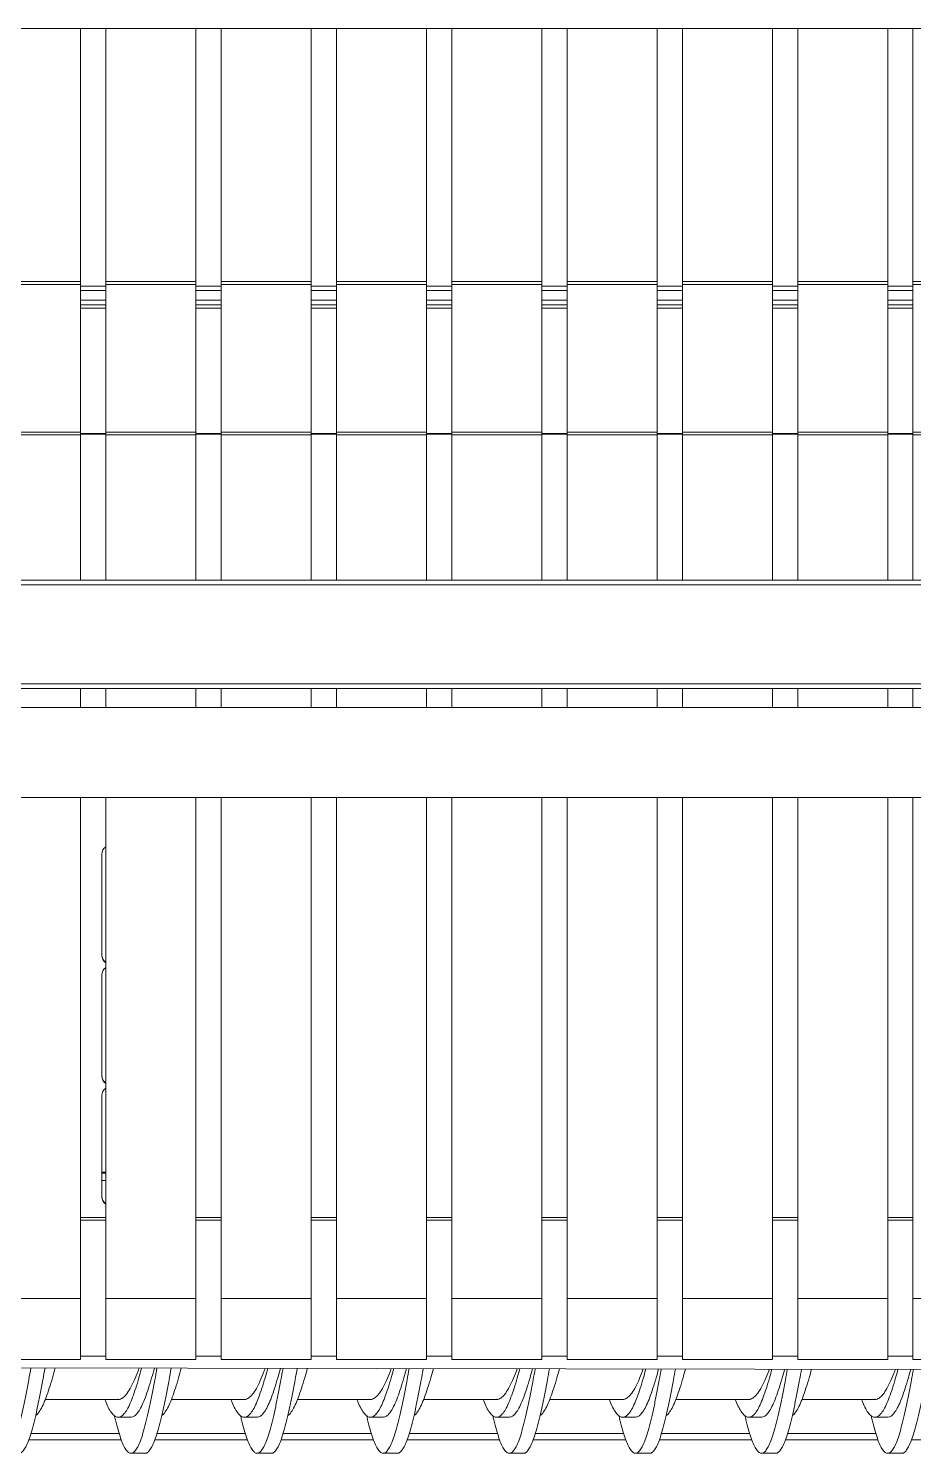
# Model space of a CAD drawing. Header units: millimetres. Extents: x 1761 to 11571, y -2876 to 3504.
# Drawn here: x 2476.8 to 2521, y -282.7 to -211.6 of the extents above; entities that cross this region are included whole.
import ezdxf

# ---------------------------------------------------------------- set-up
doc = ezdxf.new("R2010")
doc.units = ezdxf.units.MM
doc.layers.add('new', color=7, linetype='Continuous')

# ---------------------------------------------------------------- blocks, each defined once
blk = doc.blocks.new('SBJ')
at = {"color": 9, "linetype": 'Continuous', "lineweight": 15}
for p, q in [((172868.9, 76141.16), (176145.9, 76141.16)), ((173349.26, 76000.86), (173349.26, 76141.16)), ((173363.26, 76000.86), (173363.26, 76141.16)), ((173413.26, 76000.86), (173413.26, 76141.16)), ((173427.26, 76000.86), (173427.26, 76141.16)), ((173477.26, 76000.86), (173477.26, 76141.16)), ((173491.26, 76000.86), (173491.26, 76141.16)), ((173541.26, 76000.86), (173541.26, 76141.16)), ((173555.26, 76000.86), (173555.26, 76141.16)), ((173605.26, 76000.86), (173605.26, 76141.16)), ((173619.26, 76000.86), (173619.26, 76141.16)), ((173669.26, 76000.86), (173669.26, 76141.16)), ((173683.26, 76000.86), (173683.26, 76141.16)), ((173733.26, 76000.86), (173733.26, 76141.16)), ((173747.26, 76000.86), (173747.26, 76141.16)), ((173797.26, 76000.86), (173797.26, 76141.16)), ((173811.26, 76000.86), (173811.26, 76141.16)), ((173349.26, 76000.86), (173299.26, 76000.86)), ((173349.26, 75999.06), (173349.26, 76000.86)), ((173413.26, 76000.86), (173363.26, 76000.86)), ((173363.26, 75999.06), (173363.26, 76000.86)), ((173413.26, 75999.06), (173413.26, 76000.86)), ((173477.26, 76000.86), (173427.26, 76000.86)), ((173427.26, 75999.06), (173427.26, 76000.86)), ((173477.26, 75999.06), (173477.26, 76000.86)), ((173541.26, 76000.86), (173491.26, 76000.86)), ((173491.26, 75999.06), (173491.26, 76000.86)), ((173541.26, 75999.06), (173541.26, 76000.86)), ((173605.26, 76000.86), (173555.26, 76000.86)), ((173555.26, 75999.06), (173555.26, 76000.86)), ((173605.26, 75999.06), (173605.26, 76000.86)), ((173669.26, 76000.86), (173619.26, 76000.86)), ((173619.26, 75999.06), (173619.26, 76000.86)), ((173669.26, 75999.06), (173669.26, 76000.86)), ((173733.26, 76000.86), (173683.26, 76000.86)), ((173683.26, 75999.06), (173683.26, 76000.86)), ((173733.26, 75999.06), (173733.26, 76000.86)), ((173797.26, 76000.86), (173747.26, 76000.86)), ((173747.26, 75999.06), (173747.26, 76000.86)), ((173797.26, 75999.06), (173797.26, 76000.86)), ((173861.26, 76000.86), (173811.26, 76000.86)), ((173811.26, 75999.06), (173811.26, 76000.86)), ((173349.26, 75999.06), (173299.26, 75999.06)), ((173349.26, 75917.18), (173349.26, 75999.06)), ((173363.26, 75998.28), (173349.26, 75998.28)), ((173363.26, 75995.79), (173349.26, 75995.79)), ((173413.26, 75999.06), (173363.26, 75999.06)), ((173363.26, 75917.18), (173363.26, 75999.06)), ((173413.26, 75917.18), (173413.26, 75999.06)), ((173427.26, 75998.28), (173413.26, 75998.28)), ((173427.26, 75995.79), (173413.26, 75995.79)), ((173477.26, 75999.06), (173427.26, 75999.06)), ((173427.26, 75917.18), (173427.26, 75999.06)), ((173477.26, 75917.18), (173477.26, 75999.06)), ((173491.26, 75998.28), (173477.26, 75998.28)), ((173491.26, 75995.79), (173477.26, 75995.79)), ((173541.26, 75999.06), (173491.26, 75999.06)), ((173491.26, 75917.18), (173491.26, 75999.06)), ((173541.26, 75917.18), (173541.26, 75999.06)), ((173555.26, 75998.28), (173541.26, 75998.28)), ((173555.26, 75995.79), (173541.26, 75995.79)), ((173605.26, 75999.06), (173555.26, 75999.06)), ((173555.26, 75917.18), (173555.26, 75999.06)), ((173605.26, 75917.18), (173605.26, 75999.06)), ((173619.26, 75998.28), (173605.26, 75998.28)), ((173619.26, 75995.79), (173605.26, 75995.79)), ((173669.26, 75999.06), (173619.26, 75999.06)), ((173619.26, 75917.18), (173619.26, 75999.06)), ((173669.26, 75917.18), (173669.26, 75999.06)), ((173683.26, 75998.28), (173669.26, 75998.28)), ((173683.26, 75995.79), (173669.26, 75995.79)), ((173733.26, 75999.06), (173683.26, 75999.06)), ((173683.26, 75917.18), (173683.26, 75999.06)), ((173733.26, 75917.18), (173733.26, 75999.06)), ((173747.26, 75998.28), (173733.26, 75998.28)), ((173747.26, 75995.79), (173733.26, 75995.79)), ((173797.26, 75999.06), (173747.26, 75999.06)), ((173747.26, 75917.18), (173747.26, 75999.06)), ((173797.26, 75917.18), (173797.26, 75999.06)), ((173811.26, 75998.28), (173797.26, 75998.28)), ((173811.26, 75995.79), (173797.26, 75995.79)), ((173861.26, 75999.06), (173811.26, 75999.06)), ((173811.26, 75917.18), (173811.26, 75999.06)), ((173363.26, 75990.45), (173349.26, 75990.45)), ((173349.26, 75990.37), (173363.26, 75990.37)), ((173363.26, 75987.86), (173349.26, 75987.86)), ((173363.26, 75985.96), (173349.26, 75985.96)), ((173427.26, 75990.45), (173413.26, 75990.45)), ((173413.26, 75990.37), (173427.26, 75990.37)), ((173427.26, 75987.86), (173413.26, 75987.86)), ((173427.26, 75985.96), (173413.26, 75985.96)), ((173491.26, 75990.45), (173477.26, 75990.45)), ((173477.26, 75990.37), (173491.26, 75990.37)), ((173491.26, 75987.86), (173477.26, 75987.86)), ((173491.26, 75985.96), (173477.26, 75985.96)), ((173555.26, 75990.45), (173541.26, 75990.45)), ((173541.26, 75990.37), (173555.26, 75990.37)), ((173555.26, 75987.86), (173541.26, 75987.86)), ((173555.26, 75985.96), (173541.26, 75985.96)), ((173619.26, 75990.45), (173605.26, 75990.45)), ((173605.26, 75990.37), (173619.26, 75990.37)), ((173619.26, 75987.86), (173605.26, 75987.86)), ((173619.26, 75985.96), (173605.26, 75985.96)), ((173683.26, 75990.45), (173669.26, 75990.45)), ((173669.26, 75990.37), (173683.26, 75990.37)), ((173683.26, 75987.86), (173669.26, 75987.86)), ((173683.26, 75985.96), (173669.26, 75985.96)), ((173747.26, 75990.45), (173733.26, 75990.45)), ((173733.26, 75990.37), (173747.26, 75990.37)), ((173747.26, 75987.86), (173733.26, 75987.86)), ((173747.26, 75985.96), (173733.26, 75985.96)), ((173811.26, 75990.45), (173797.26, 75990.45)), ((173797.26, 75990.37), (173811.26, 75990.37)), ((173811.26, 75987.86), (173797.26, 75987.86)), ((173811.26, 75985.96), (173797.26, 75985.96)), ((173349.26, 75917.18), (173299.26, 75917.18)), ((173349.26, 75915.73), (173299.26, 75915.73)), ((173349.26, 75915.73), (173349.26, 75917.18)), ((173363.26, 75916.4), (173349.26, 75916.4)), ((173363.26, 75916.07), (173349.26, 75916.07)), ((173349.26, 75835.03), (173349.26, 75915.73)), ((173413.26, 75917.18), (173363.26, 75917.18)), ((173363.26, 75915.73), (173363.26, 75917.18)), ((173413.26, 75915.73), (173363.26, 75915.73)), ((173363.26, 75835.03), (173363.26, 75915.73)), ((173413.26, 75915.73), (173413.26, 75917.18)), ((173427.26, 75916.4), (173413.26, 75916.4)), ((173427.26, 75916.07), (173413.26, 75916.07)), ((173413.26, 75835.03), (173413.26, 75915.73)), ((173477.26, 75917.18), (173427.26, 75917.18)), ((173427.26, 75915.73), (173427.26, 75917.18)), ((173477.26, 75915.73), (173427.26, 75915.73)), ((173427.26, 75835.03), (173427.26, 75915.73)), ((173477.26, 75915.73), (173477.26, 75917.18)), ((173491.26, 75916.4), (173477.26, 75916.4)), ((173491.26, 75916.07), (173477.26, 75916.07)), ((173477.26, 75835.03), (173477.26, 75915.73)), ((173541.26, 75917.18), (173491.26, 75917.18)), ((173491.26, 75915.73), (173491.26, 75917.18)), ((173541.26, 75915.73), (173491.26, 75915.73)), ((173491.26, 75835.03), (173491.26, 75915.73)), ((173541.26, 75915.73), (173541.26, 75917.18)), ((173555.26, 75916.4), (173541.26, 75916.4)), ((173555.26, 75916.07), (173541.26, 75916.07)), ((173541.26, 75835.03), (173541.26, 75915.73)), ((173605.26, 75917.18), (173555.26, 75917.18)), ((173555.26, 75915.73), (173555.26, 75917.18)), ((173605.26, 75915.73), (173555.26, 75915.73)), ((173555.26, 75835.03), (173555.26, 75915.73)), ((173605.26, 75915.73), (173605.26, 75917.18)), ((173619.26, 75916.4), (173605.26, 75916.4)), ((173619.26, 75916.07), (173605.26, 75916.07)), ((173605.26, 75835.03), (173605.26, 75915.73)), ((173669.26, 75917.18), (173619.26, 75917.18)), ((173619.26, 75915.73), (173619.26, 75917.18)), ((173669.26, 75915.73), (173619.26, 75915.73)), ((173619.26, 75835.03), (173619.26, 75915.73)), ((173669.26, 75915.73), (173669.26, 75917.18)), ((173683.26, 75916.4), (173669.26, 75916.4)), ((173683.26, 75916.07), (173669.26, 75916.07)), ((173669.26, 75835.03), (173669.26, 75915.73)), ((173733.26, 75917.18), (173683.26, 75917.18)), ((173683.26, 75915.73), (173683.26, 75917.18)), ((173733.26, 75915.73), (173683.26, 75915.73)), ((173683.26, 75835.03), (173683.26, 75915.73)), ((173733.26, 75915.73), (173733.26, 75917.18)), ((173747.26, 75916.4), (173733.26, 75916.4)), ((173747.26, 75916.07), (173733.26, 75916.07)), ((173733.26, 75835.03), (173733.26, 75915.73)), ((173797.26, 75917.18), (173747.26, 75917.18)), ((173747.26, 75915.73), (173747.26, 75917.18)), ((173797.26, 75915.73), (173747.26, 75915.73)), ((173747.26, 75835.03), (173747.26, 75915.73)), ((173797.26, 75915.73), (173797.26, 75917.18)), ((173811.26, 75916.4), (173797.26, 75916.4)), ((173811.26, 75916.07), (173797.26, 75916.07)), ((173797.26, 75835.03), (173797.26, 75915.73)), ((173861.26, 75917.18), (173811.26, 75917.18)), ((173811.26, 75915.73), (173811.26, 75917.18)), ((173861.26, 75915.73), (173811.26, 75915.73)), ((173811.26, 75835.03), (173811.26, 75915.73)), ((172780.82, 75835.03), (176221.12, 75835.03)), ((176221.62, 75832.53), (172780.32, 75832.53)), ((172780.32, 75777.53), (176221.62, 75777.53)), ((176221.47, 75775.03), (172780.47, 75775.03)), ((173349.26, 75764.48), (173349.26, 75775.03)), ((173363.26, 75764.48), (173363.26, 75775.03)), ((173413.26, 75764.48), (173413.26, 75775.03)), ((173427.26, 75764.48), (173427.26, 75775.03)), ((173477.26, 75764.48), (173477.26, 75775.03)), ((173491.26, 75764.48), (173491.26, 75775.03)), ((173541.26, 75764.48), (173541.26, 75775.03)), ((173555.26, 75764.48), (173555.26, 75775.03)), ((173605.26, 75764.48), (173605.26, 75775.03)), ((173619.26, 75764.48), (173619.26, 75775.03)), ((173669.26, 75764.48), (173669.26, 75775.03)), ((173683.26, 75764.48), (173683.26, 75775.03)), ((173733.26, 75764.48), (173733.26, 75775.03)), ((173747.26, 75764.48), (173747.26, 75775.03)), ((173797.26, 75764.48), (173797.26, 75775.03)), ((173811.26, 75764.48), (173811.26, 75775.03)), ((175944.97, 75764.48), (173056.97, 75764.48)), ((172860.57, 75714.48), (176147.57, 75714.48)), ((173349.26, 75436.55), (173349.26, 75714.48)), ((173363.26, 75436.55), (173363.26, 75714.48)), ((173413.26, 75436.55), (173413.26, 75714.48)), ((173427.26, 75436.55), (173427.26, 75714.48)), ((173477.26, 75436.55), (173477.26, 75714.48)), ((173491.26, 75436.55), (173491.26, 75714.48)), ((173541.26, 75436.55), (173541.26, 75714.48)), ((173555.26, 75436.55), (173555.26, 75714.48)), ((173605.26, 75436.55), (173605.26, 75714.48)), ((173619.26, 75436.55), (173619.26, 75714.48)), ((173669.26, 75436.55), (173669.26, 75714.48)), ((173683.26, 75436.55), (173683.26, 75714.48)), ((173733.26, 75436.55), (173733.26, 75714.48)), ((173747.26, 75436.55), (173747.26, 75714.48)), ((173797.26, 75436.55), (173797.26, 75714.48)), ((173811.26, 75436.55), (173811.26, 75714.48)), ((173361.01, 75682.99), (173361.01, 75626.86)), ((173361.01, 75616.02), (173361.01, 75559.89)), ((173361.01, 75549.06), (173361.01, 75492.92)), ((173363.26, 75506.53), (173361.01, 75506.53)), ((173363.26, 75506.03), (173361.01, 75506.03)), ((173363.26, 75501.92), (173361.01, 75501.92)), ((173363.26, 75481.5), (173349.26, 75481.5)), ((173349.26, 75479.93), (173363.26, 75479.93)), ((173427.26, 75481.5), (173413.26, 75481.5)), ((173413.26, 75479.93), (173427.26, 75479.93)), ((173491.26, 75481.5), (173477.26, 75481.5)), ((173477.26, 75479.93), (173491.26, 75479.93)), ((173555.26, 75481.5), (173541.26, 75481.5)), ((173541.26, 75479.93), (173555.26, 75479.93)), ((173619.26, 75481.5), (173605.26, 75481.5)), ((173605.26, 75479.93), (173619.26, 75479.93)), ((173683.26, 75481.5), (173669.26, 75481.5)), ((173669.26, 75479.93), (173683.26, 75479.93)), ((173747.26, 75481.5), (173733.26, 75481.5)), ((173733.26, 75479.93), (173747.26, 75479.93)), ((173811.26, 75481.5), (173797.26, 75481.5)), ((173797.26, 75479.93), (173811.26, 75479.93)), ((173349.26, 75436.55), (173299.26, 75436.55)), ((173349.26, 75402.66), (173349.26, 75436.55)), ((173413.26, 75436.55), (173363.26, 75436.55)), ((173363.26, 75402.66), (173363.26, 75436.55)), ((173413.26, 75402.66), (173413.26, 75436.55)), ((173477.26, 75436.55), (173427.26, 75436.55)), ((173427.26, 75402.66), (173427.26, 75436.55)), ((173477.26, 75402.66), (173477.26, 75436.55)), ((173541.26, 75436.55), (173491.26, 75436.55)), ((173491.26, 75402.66), (173491.26, 75436.55)), ((173541.26, 75402.66), (173541.26, 75436.55)), ((173605.26, 75436.55), (173555.26, 75436.55)), ((173555.26, 75402.66), (173555.26, 75436.55)), ((173605.26, 75402.66), (173605.26, 75436.55)), ((173669.26, 75436.55), (173619.26, 75436.55)), ((173619.26, 75402.66), (173619.26, 75436.55)), ((173669.26, 75402.66), (173669.26, 75436.55)), ((173733.26, 75436.55), (173683.26, 75436.55)), ((173683.26, 75402.66), (173683.26, 75436.55)), ((173733.26, 75402.66), (173733.26, 75436.55)), ((173797.26, 75436.55), (173747.26, 75436.55)), ((173747.26, 75402.66), (173747.26, 75436.55)), ((173797.26, 75402.66), (173797.26, 75436.55)), ((173861.26, 75436.55), (173811.26, 75436.55)), ((173811.26, 75402.66), (173811.26, 75436.55)), ((173299.26, 75402.66), (173349.26, 75402.66)), ((173349.26, 75404.53), (173363.26, 75404.53)), ((173363.26, 75402.66), (173413.26, 75402.66)), ((173413.26, 75404.53), (173427.26, 75404.53)), ((173427.26, 75402.66), (173477.26, 75402.66)), ((173477.26, 75404.53), (173491.26, 75404.53)), ((173491.26, 75402.66), (173541.26, 75402.66)), ((173541.26, 75404.53), (173555.26, 75404.53)), ((173555.26, 75402.66), (173605.26, 75402.66)), ((173605.26, 75404.53), (173619.26, 75404.53)), ((173619.26, 75402.66), (173669.26, 75402.66)), ((173669.26, 75404.53), (173683.26, 75404.53)), ((173683.26, 75402.66), (173733.26, 75402.66)), ((173733.26, 75404.53), (173747.26, 75404.53)), ((173747.26, 75402.66), (173797.26, 75402.66)), ((173797.26, 75404.53), (173811.26, 75404.53)), ((173811.26, 75402.66), (173861.26, 75402.66)), ((174426.41, 75396.09), (172854.28, 75398.77)), ((173329.65, 75380.53), (173370.14, 75380.53)), ((173399.65, 75380.53), (173440.14, 75380.53)), ((173469.65, 75380.53), (173510.14, 75380.53)), ((173539.65, 75380.53), (173580.14, 75380.53)), ((173609.65, 75380.53), (173650.14, 75380.53)), ((173679.65, 75380.53), (173720.14, 75380.53)), ((173749.65, 75380.53), (173790.14, 75380.53)), ((173370.14, 75370.6), (173377.19, 75370.6)), ((173440.14, 75370.6), (173447.19, 75370.6)), ((173510.14, 75370.6), (173517.19, 75370.6)), ((173580.14, 75370.6), (173587.19, 75370.6)), ((173650.14, 75370.6), (173657.19, 75370.6)), ((173720.14, 75370.6), (173727.19, 75370.6)), ((173790.14, 75370.6), (173797.19, 75370.6)), ((173370.67, 75361.53), (173321.6, 75361.53)), ((173440.67, 75361.53), (173391.6, 75361.53)), ((173510.67, 75361.53), (173461.6, 75361.53)), ((173580.67, 75361.53), (173531.6, 75361.53)), ((173650.67, 75361.53), (173601.6, 75361.53)), ((173720.67, 75361.53), (173671.6, 75361.53)), ((173790.67, 75361.53), (173741.6, 75361.53)), ((173371.85, 75358.03), (173320.42, 75358.03)), ((173441.85, 75358.03), (173390.42, 75358.03)), ((173511.85, 75358.03), (173460.42, 75358.03)), ((173581.85, 75358.03), (173530.42, 75358.03)), ((173651.85, 75358.03), (173600.42, 75358.03)), ((173721.85, 75358.03), (173670.42, 75358.03)), ((173791.85, 75358.03), (173740.42, 75358.03)), ((173861.85, 75358.03), (173810.42, 75358.03)), ((173377.19, 75350.6), (173385.08, 75350.6)), ((173447.19, 75350.6), (173455.08, 75350.6)), ((173517.19, 75350.6), (173525.08, 75350.6)), ((173587.19, 75350.6), (173595.08, 75350.6)), ((173657.19, 75350.6), (173665.08, 75350.6)), ((173727.19, 75350.6), (173735.08, 75350.6)), ((173797.19, 75350.6), (173805.08, 75350.6))]:
    blk.add_line(p, q, dxfattribs=at)
for centre, start, end in [((173365.92, 75682.98), 122.73989, 179.82633), ((173365.92, 75627.13), 180.17367, 237.26011), ((173365.92, 75626.87), 180.17367, 237.26011), ((173365.92, 75616.01), 122.73989, 179.82633), ((173365.92, 75560.16), 180.17367, 237.26011), ((173365.92, 75559.9), 180.17367, 237.26011), ((173365.92, 75549.04), 122.73989, 179.82633), ((173365.92, 75493.2), 180.17367, 237.26011), ((173365.92, 75492.94), 180.17367, 237.26011)]:
    blk.add_arc(centre, 4.91, start, end, dxfattribs=at)
for points, knots in [([(173321.64, 75397.97), (173321.24, 75395.72), (173320.35, 75390.76), (173318.97, 75383.55), (173317.51, 75376.41), (173316.06, 75369.95), (173314.6, 75364.27), (173313.14, 75359.47), (173311.68, 75355.63), (173310.22, 75352.81), (173308.76, 75351.06), (173307.31, 75350.42), (173305.85, 75350.89), (173304.39, 75352.47), (173302.93, 75355.13), (173301.47, 75358.81), (173300.02, 75363.51), (173298.86, 75367.78), (173298.19, 75370.72), (173298.01, 75371.51)], [0, 0, 0, 0, 0.051139, 0.112852, 0.174614, 0.236313, 0.298053, 0.359792, 0.421492, 0.483254, 0.544966, 0.606679, 0.668441, 0.73014, 0.79188, 0.853619, 0.915319, 0.977081, 1, 1, 1, 1]), ([(173329.52, 75397.96), (173329.12, 75395.71), (173328.23, 75390.75), (173326.86, 75383.55), (173325.4, 75376.41), (173323.94, 75369.95), (173322.48, 75364.27), (173321.02, 75359.47), (173319.57, 75355.63), (173318.11, 75352.79), (173316.65, 75351.14), (173315.64, 75350.45), (173315.12, 75350.63), (173315.08, 75350.64)], [0, 0, 0, 0, 0.083484, 0.184432, 0.28546, 0.386385, 0.487376, 0.588368, 0.689293, 0.790321, 0.891268, 0.992216, 1, 1, 1, 1]), ([(173335.15, 75397.95), (173334.64, 75396.08), (173333.55, 75392.07), (173331.87, 75386.58), (173330.12, 75381.52), (173328.37, 75377.29), (173326.63, 75374.07), (173325.26, 75372.14), (173324.47, 75371.67), (173324.27, 75371.55)], [0, 0, 0, 0, 0.140324, 0.301271, 0.462217, 0.623082, 0.783946, 0.944893, 1, 1, 1, 1]), ([(173383.13, 75397.87), (173382.63, 75396.03), (173381.54, 75392.05), (173379.87, 75386.58), (173378.12, 75381.52), (173376.37, 75377.3), (173374.63, 75374.03), (173372.87, 75371.77), (173371.12, 75370.59), (173369.37, 75370.52), (173367.63, 75371.56), (173365.87, 75373.69), (173364.2, 75376.64), (173363.11, 75379.3), (173362.61, 75380.53)], [0, 0, 0, 0, 0.073274, 0.158581, 0.243889, 0.329152, 0.414416, 0.499723, 0.58503, 0.670294, 0.755557, 0.840864, 0.926172, 1, 1, 1, 1]), ([(173391.62, 75397.85), (173391.22, 75395.64), (173390.34, 75390.72), (173388.97, 75383.55), (173387.51, 75376.41), (173386.06, 75369.95), (173384.6, 75364.27), (173383.14, 75359.47), (173381.68, 75355.63), (173380.22, 75352.81), (173378.76, 75351.06), (173377.31, 75350.42), (173375.85, 75350.89), (173374.39, 75352.47), (173372.93, 75355.13), (173371.47, 75358.81), (173370.02, 75363.51), (173368.86, 75367.78), (173368.19, 75370.72), (173368.01, 75371.51)], [0, 0, 0, 0, 0.050275, 0.112044, 0.173862, 0.235617, 0.297413, 0.359209, 0.420965, 0.482783, 0.544552, 0.606321, 0.668139, 0.729894, 0.79169, 0.853486, 0.915241, 0.97706, 1, 1, 1, 1]), ([(173370.14, 75380.56), (173370.18, 75380.55), (173370.94, 75380.33), (173372.44, 75381.14), (173374.63, 75383.1), (173376.81, 75386.43), (173379, 75390.9), (173380.64, 75394.82), (173381.54, 75397.37), (173381.72, 75397.87)], [0, 0, 0, 0, 0.009663, 0.198478, 0.387287, 0.57609, 0.76489, 0.953687, 1, 1, 1, 1]), ([(173390.18, 75397.85), (173389.68, 75396.02), (173388.6, 75392.05), (173386.93, 75386.58), (173385.18, 75381.52), (173383.43, 75377.31), (173381.68, 75374.02), (173379.93, 75371.8), (173378.43, 75370.67), (173377.52, 75370.72), (173377.19, 75370.74)], [0, 0, 0, 0, 0.115508, 0.250282, 0.385056, 0.519762, 0.654467, 0.789241, 0.924016, 1, 1, 1, 1]), ([(173399.5, 75397.84), (173399.11, 75395.63), (173398.23, 75390.72), (173396.86, 75383.55), (173395.4, 75376.41), (173393.94, 75369.95), (173392.48, 75364.27), (173391.02, 75359.47), (173389.57, 75355.63), (173388.11, 75352.79), (173386.65, 75351.14), (173385.64, 75350.45), (173385.12, 75350.63), (173385.08, 75350.64)], [0, 0, 0, 0, 0.082117, 0.183215, 0.284394, 0.38547, 0.486612, 0.587754, 0.68883, 0.790008, 0.891106, 0.992204, 1, 1, 1, 1]), ([(173405.12, 75397.83), (173404.62, 75396), (173403.54, 75392.04), (173401.87, 75386.58), (173400.12, 75381.52), (173398.37, 75377.29), (173396.63, 75374.07), (173395.26, 75372.14), (173394.47, 75371.67), (173394.27, 75371.55)], [0, 0, 0, 0, 0.137709, 0.299145, 0.460581, 0.621935, 0.783289, 0.944725, 1, 1, 1, 1]), ([(173453.1, 75397.75), (173452.61, 75395.95), (173451.53, 75392.01), (173449.87, 75386.58), (173448.12, 75381.52), (173446.37, 75377.3), (173444.63, 75374.03), (173442.87, 75371.77), (173441.12, 75370.59), (173439.37, 75370.52), (173437.63, 75371.56), (173435.87, 75373.69), (173434.2, 75376.64), (173433.11, 75379.3), (173432.61, 75380.53)], [0, 0, 0, 0, 0.071782, 0.157227, 0.242671, 0.328072, 0.413473, 0.498917, 0.584362, 0.669763, 0.755164, 0.840608, 0.926053, 1, 1, 1, 1]), ([(173461.6, 75397.73), (173461.21, 75395.56), (173460.33, 75390.68), (173458.97, 75383.55), (173457.51, 75376.41), (173456.06, 75369.95), (173454.6, 75364.27), (173453.14, 75359.47), (173451.68, 75355.63), (173450.22, 75352.81), (173448.76, 75351.06), (173447.31, 75350.42), (173445.85, 75350.89), (173444.39, 75352.47), (173442.93, 75355.13), (173441.47, 75358.81), (173440.02, 75363.51), (173438.86, 75367.78), (173438.19, 75370.72), (173438.01, 75371.51)], [0, 0, 0, 0, 0.049408, 0.111234, 0.173108, 0.23492, 0.296772, 0.358625, 0.420436, 0.482311, 0.544136, 0.605962, 0.667836, 0.729648, 0.7915, 0.853352, 0.915164, 0.977039, 1, 1, 1, 1]), ([(173440.14, 75380.56), (173440.18, 75380.55), (173440.94, 75380.33), (173442.44, 75381.14), (173444.63, 75383.1), (173446.81, 75386.43), (173449, 75390.9), (173450.62, 75394.78), (173451.52, 75397.29), (173451.68, 75397.75)], [0, 0, 0, 0, 0.009699, 0.199214, 0.388722, 0.578225, 0.767725, 0.957222, 1, 1, 1, 1]), ([(173460.15, 75397.73), (173459.66, 75395.94), (173458.59, 75392.01), (173456.93, 75386.58), (173455.18, 75381.52), (173453.43, 75377.31), (173451.68, 75374.02), (173449.93, 75371.8), (173448.43, 75370.67), (173447.52, 75370.72), (173447.19, 75370.74)], [0, 0, 0, 0, 0.113256, 0.248373, 0.383491, 0.518539, 0.653588, 0.788705, 0.923822, 1, 1, 1, 1]), ([(173469.48, 75397.72), (173469.09, 75395.55), (173468.22, 75390.68), (173466.86, 75383.55), (173465.4, 75376.41), (173463.94, 75369.95), (173462.48, 75364.27), (173461.02, 75359.47), (173459.57, 75355.63), (173458.11, 75352.79), (173456.65, 75351.14), (173455.64, 75350.45), (173455.12, 75350.63), (173455.08, 75350.64)], [0, 0, 0, 0, 0.080746, 0.181995, 0.283325, 0.384552, 0.485845, 0.587138, 0.688365, 0.789695, 0.890944, 0.992193, 1, 1, 1, 1]), ([(173475.08, 75397.71), (173474.6, 75395.92), (173473.53, 75392), (173471.87, 75386.58), (173470.12, 75381.52), (173468.37, 75377.29), (173466.63, 75374.07), (173465.26, 75372.14), (173464.47, 75371.67), (173464.27, 75371.55)], [0, 0, 0, 0, 0.135078, 0.297007, 0.458935, 0.620782, 0.782628, 0.944557, 1, 1, 1, 1]), ([(173523.06, 75397.63), (173522.58, 75395.87), (173521.52, 75391.97), (173519.87, 75386.59), (173518.12, 75381.52), (173516.37, 75377.3), (173514.63, 75374.03), (173512.87, 75371.77), (173511.12, 75370.59), (173509.37, 75370.52), (173507.63, 75371.56), (173505.87, 75373.69), (173504.2, 75376.64), (173503.11, 75379.3), (173502.61, 75380.53)], [0, 0, 0, 0, 0.070285, 0.155868, 0.24145, 0.326988, 0.412527, 0.498109, 0.583692, 0.66923, 0.754769, 0.840351, 0.925933, 1, 1, 1, 1]), ([(173531.57, 75397.61), (173531.19, 75395.49), (173530.33, 75390.64), (173528.97, 75383.55), (173527.51, 75376.41), (173526.06, 75369.95), (173524.6, 75364.27), (173523.14, 75359.47), (173521.68, 75355.63), (173520.22, 75352.81), (173518.76, 75351.06), (173517.31, 75350.42), (173515.85, 75350.89), (173514.39, 75352.47), (173512.93, 75355.13), (173511.47, 75358.81), (173510.02, 75363.51), (173508.86, 75367.78), (173508.19, 75370.72), (173508.01, 75371.51)], [0, 0, 0, 0, 0.048541, 0.110422, 0.172353, 0.234222, 0.29613, 0.358039, 0.419907, 0.481838, 0.54372, 0.605602, 0.667533, 0.729401, 0.79131, 0.853218, 0.915087, 0.977018, 1, 1, 1, 1]), ([(173510.14, 75380.56), (173510.18, 75380.55), (173510.94, 75380.33), (173512.44, 75381.14), (173514.63, 75383.1), (173516.81, 75386.43), (173519, 75390.9), (173520.61, 75394.74), (173521.49, 75397.21), (173521.64, 75397.63)], [0, 0, 0, 0, 0.009735, 0.199955, 0.390168, 0.580377, 0.770581, 0.960783, 1, 1, 1, 1]), ([(173530.12, 75397.62), (173529.64, 75395.86), (173528.58, 75391.97), (173526.93, 75386.59), (173525.18, 75381.52), (173523.43, 75377.31), (173521.68, 75374.02), (173519.93, 75371.8), (173518.43, 75370.67), (173517.52, 75370.72), (173517.19, 75370.74)], [0, 0, 0, 0, 0.110992, 0.246455, 0.381917, 0.51731, 0.652703, 0.788165, 0.923628, 1, 1, 1, 1]), ([(173539.46, 75397.6), (173539.08, 75395.48), (173538.21, 75390.64), (173536.86, 75383.55), (173535.4, 75376.41), (173533.94, 75369.95), (173532.48, 75364.27), (173531.02, 75359.47), (173529.57, 75355.63), (173528.11, 75352.79), (173526.65, 75351.14), (173525.64, 75350.45), (173525.12, 75350.63), (173525.08, 75350.64)], [0, 0, 0, 0, 0.079371, 0.180771, 0.282253, 0.383631, 0.485076, 0.58652, 0.687899, 0.78938, 0.89078, 0.992181, 1, 1, 1, 1]), ([(173545.05, 75397.59), (173544.58, 75395.85), (173543.52, 75391.96), (173541.87, 75386.58), (173540.12, 75381.52), (173538.37, 75377.29), (173536.63, 75374.07), (173535.26, 75372.14), (173534.47, 75371.67), (173534.27, 75371.55)], [0, 0, 0, 0, 0.132431, 0.294855, 0.457279, 0.619621, 0.781963, 0.944387, 1, 1, 1, 1]), ([(173593.03, 75397.51), (173592.56, 75395.79), (173591.51, 75391.94), (173589.87, 75386.59), (173588.12, 75381.52), (173586.37, 75377.3), (173584.63, 75374.03), (173582.87, 75371.77), (173581.12, 75370.59), (173579.37, 75370.52), (173577.63, 75371.56), (173575.87, 75373.69), (173574.2, 75376.64), (173573.11, 75379.3), (173572.61, 75380.53)], [0, 0, 0, 0, 0.068784, 0.154504, 0.240225, 0.325901, 0.411578, 0.497299, 0.583019, 0.668696, 0.754373, 0.840093, 0.925814, 1, 1, 1, 1]), ([(173601.55, 75397.49), (173601.18, 75395.41), (173600.32, 75390.61), (173598.97, 75383.55), (173597.51, 75376.41), (173596.06, 75369.95), (173594.6, 75364.27), (173593.14, 75359.47), (173591.68, 75355.63), (173590.22, 75352.81), (173588.76, 75351.06), (173587.31, 75350.42), (173585.85, 75350.89), (173584.39, 75352.47), (173582.93, 75355.13), (173581.47, 75358.81), (173580.02, 75363.51), (173578.86, 75367.78), (173578.19, 75370.72), (173578.01, 75371.51)], [0, 0, 0, 0, 0.047671, 0.109609, 0.171597, 0.233522, 0.295487, 0.357452, 0.419377, 0.481365, 0.543303, 0.605241, 0.667229, 0.729154, 0.791119, 0.853084, 0.915009, 0.976997, 1, 1, 1, 1]), ([(173580.14, 75380.56), (173580.18, 75380.55), (173580.94, 75380.33), (173582.44, 75381.14), (173584.63, 75383.1), (173586.81, 75386.43), (173589, 75390.91), (173590.59, 75394.7), (173591.46, 75397.13), (173591.6, 75397.51)], [0, 0, 0, 0, 0.009771, 0.200702, 0.391625, 0.582544, 0.773458, 0.96437, 1, 1, 1, 1]), ([(173600.08, 75397.5), (173599.62, 75395.78), (173598.57, 75391.93), (173596.93, 75386.59), (173595.18, 75381.52), (173593.43, 75377.31), (173591.68, 75374.02), (173589.93, 75371.8), (173588.43, 75370.67), (173587.52, 75370.72), (173587.19, 75370.74)], [0, 0, 0, 0, 0.108717, 0.244526, 0.380335, 0.516075, 0.651814, 0.787623, 0.923432, 1, 1, 1, 1]), ([(173609.44, 75397.48), (173609.06, 75395.4), (173608.2, 75390.6), (173606.86, 75383.55), (173605.4, 75376.41), (173603.94, 75369.95), (173602.48, 75364.27), (173601.02, 75359.47), (173599.57, 75355.63), (173598.11, 75352.79), (173596.65, 75351.14), (173595.64, 75350.45), (173595.12, 75350.63), (173595.08, 75350.64)], [0, 0, 0, 0, 0.077992, 0.179544, 0.281177, 0.382708, 0.484304, 0.585901, 0.687431, 0.789064, 0.890617, 0.992169, 1, 1, 1, 1]), ([(173615.02, 75397.47), (173614.55, 75395.77), (173613.51, 75391.93), (173611.87, 75386.58), (173610.12, 75381.52), (173608.37, 75377.29), (173606.63, 75374.07), (173605.26, 75372.14), (173604.47, 75371.67), (173604.27, 75371.55)], [0, 0, 0, 0, 0.129767, 0.29269, 0.455613, 0.618453, 0.781293, 0.944216, 1, 1, 1, 1]), ([(173663, 75397.39), (173662.54, 75395.71), (173661.5, 75391.9), (173659.87, 75386.59), (173658.12, 75381.52), (173656.37, 75377.3), (173654.63, 75374.03), (173652.87, 75371.77), (173651.12, 75370.59), (173649.37, 75370.52), (173647.63, 75371.56), (173645.87, 75373.69), (173644.2, 75376.64), (173643.11, 75379.3), (173642.61, 75380.53)], [0, 0, 0, 0, 0.067277, 0.1531362, 0.2389953, 0.3248108, 0.4106262, 0.4964854, 0.5823445, 0.66816, 0.7539754, 0.8398346, 0.9256938, 1, 1, 1, 1]), ([(173671.53, 75397.38), (173671.16, 75395.33), (173670.31, 75390.57), (173668.97, 75383.55), (173667.51, 75376.41), (173666.06, 75369.95), (173664.6, 75364.27), (173663.14, 75359.47), (173661.68, 75355.63), (173660.22, 75352.81), (173658.76, 75351.06), (173657.31, 75350.42), (173655.85, 75350.89), (173654.39, 75352.47), (173652.93, 75355.13), (173651.47, 75358.81), (173650.02, 75363.51), (173648.86, 75367.78), (173648.19, 75370.72), (173648.01, 75371.51)], [0, 0, 0, 0, 0.0468, 0.108795, 0.170839, 0.232821, 0.294843, 0.356865, 0.418846, 0.48089, 0.542885, 0.60488, 0.666925, 0.728906, 0.790928, 0.85295, 0.914931, 0.976976, 1, 1, 1, 1]), ([(173650.14, 75380.56), (173650.18, 75380.55), (173650.94, 75380.33), (173652.44, 75381.14), (173654.63, 75383.1), (173656.81, 75386.43), (173659, 75390.91), (173660.58, 75394.67), (173661.43, 75397.05), (173661.55, 75397.39)], [0, 0, 0, 0, 0.0098081, 0.2014538, 0.3930931, 0.5847271, 0.7763573, 0.9679849, 1, 1, 1, 1]), ([(173670.05, 75397.38), (173669.59, 75395.71), (173668.56, 75391.9), (173666.93, 75386.59), (173665.18, 75381.52), (173663.43, 75377.31), (173661.68, 75374.02), (173659.93, 75371.8), (173658.43, 75370.67), (173657.52, 75370.72), (173657.19, 75370.74)], [0, 0, 0, 0, 0.106431, 0.242588, 0.378745, 0.514833, 0.650921, 0.787078, 0.923236, 1, 1, 1, 1]), ([(173679.41, 75397.36), (173679.05, 75395.32), (173678.2, 75390.56), (173676.86, 75383.55), (173675.4, 75376.41), (173673.94, 75369.95), (173672.48, 75364.27), (173671.02, 75359.47), (173669.57, 75355.63), (173668.11, 75352.79), (173666.65, 75351.14), (173665.64, 75350.45), (173665.12, 75350.63), (173665.08, 75350.64)], [0, 0, 0, 0, 0.076608, 0.178313, 0.280099, 0.381781, 0.48353, 0.585279, 0.686962, 0.788748, 0.890453, 0.992157, 1, 1, 1, 1]), ([(173684.99, 75397.35), (173684.53, 75395.69), (173683.5, 75391.89), (173681.87, 75386.59), (173680.12, 75381.52), (173678.37, 75377.29), (173676.63, 75374.07), (173675.26, 75372.14), (173674.47, 75371.67), (173674.27, 75371.55)], [0, 0, 0, 0, 0.1270874, 0.2905121, 0.4539368, 0.6172782, 0.7806197, 0.9440444, 1, 1, 1, 1]), ([(173732.96, 75397.27), (173732.52, 75395.64), (173731.49, 75391.86), (173729.87, 75386.59), (173728.12, 75381.52), (173726.37, 75377.3), (173724.63, 75374.03), (173722.87, 75371.77), (173721.12, 75370.59), (173719.37, 75370.52), (173717.63, 75371.56), (173715.87, 75373.69), (173714.2, 75376.64), (173713.11, 75379.3), (173712.61, 75380.53)], [0, 0, 0, 0, 0.065765, 0.151764, 0.237762, 0.323717, 0.409671, 0.495669, 0.581668, 0.667622, 0.753577, 0.839575, 0.925573, 1, 1, 1, 1]), ([(173741.51, 75397.26), (173741.15, 75395.25), (173740.3, 75390.53), (173738.97, 75383.55), (173737.51, 75376.41), (173736.06, 75369.95), (173734.6, 75364.27), (173733.14, 75359.47), (173731.68, 75355.63), (173730.22, 75352.81), (173728.76, 75351.06), (173727.31, 75350.42), (173725.85, 75350.89), (173724.39, 75352.47), (173722.93, 75355.13), (173721.47, 75358.81), (173720.02, 75363.51), (173718.86, 75367.78), (173718.19, 75370.72), (173718.01, 75371.51)], [0, 0, 0, 0, 0.045928, 0.107979, 0.17008, 0.232119, 0.294197, 0.356276, 0.418314, 0.480415, 0.542467, 0.604519, 0.66662, 0.728658, 0.790737, 0.852815, 0.914853, 0.976955, 1, 1, 1, 1]), ([(173720.14, 75380.56), (173720.18, 75380.55), (173720.94, 75380.33), (173722.44, 75381.14), (173724.63, 75383.1), (173726.81, 75386.43), (173729, 75390.91), (173730.57, 75394.63), (173731.4, 75396.97), (173731.51, 75397.27)], [0, 0, 0, 0, 0.009845, 0.202212, 0.394572, 0.586927, 0.779278, 0.971627, 1, 1, 1, 1]), ([(173740.02, 75397.26), (173739.57, 75395.63), (173738.54, 75391.86), (173736.93, 75386.59), (173735.18, 75381.52), (173733.43, 75377.31), (173731.68, 75374.02), (173729.93, 75371.8), (173728.43, 75370.67), (173727.52, 75370.72), (173727.19, 75370.74)], [0, 0, 0, 0, 0.104132, 0.24064, 0.377147, 0.513585, 0.650023, 0.786531, 0.923038, 1, 1, 1, 1]), ([(173749.39, 75397.24), (173749.03, 75395.24), (173748.19, 75390.52), (173746.86, 75383.55), (173745.4, 75376.41), (173743.94, 75369.95), (173742.48, 75364.27), (173741.02, 75359.47), (173739.57, 75355.63), (173738.11, 75352.79), (173736.65, 75351.14), (173735.64, 75350.45), (173735.12, 75350.63), (173735.08, 75350.64)], [0, 0, 0, 0, 0.075221, 0.177078, 0.279017, 0.380852, 0.482754, 0.584656, 0.686492, 0.78843, 0.890288, 0.992146, 1, 1, 1, 1]), ([(173754.95, 75397.23), (173754.51, 75395.61), (173753.48, 75391.85), (173751.87, 75386.59), (173750.12, 75381.52), (173748.37, 75377.29), (173746.63, 75374.07), (173745.26, 75372.14), (173744.47, 75371.67), (173744.27, 75371.55)], [0, 0, 0, 0, 0.124391, 0.28832, 0.45225, 0.616096, 0.779942, 0.943872, 1, 1, 1, 1]), ([(173802.93, 75397.15), (173802.5, 75395.56), (173801.48, 75391.83), (173799.87, 75386.59), (173798.12, 75381.52), (173796.37, 75377.3), (173794.63, 75374.03), (173792.87, 75371.77), (173791.12, 75370.59), (173789.37, 75370.52), (173787.63, 75371.56), (173785.87, 75373.69), (173784.2, 75376.64), (173783.11, 75379.3), (173782.61, 75380.53)], [0, 0, 0, 0, 0.064249, 0.150387, 0.236525, 0.322619, 0.408713, 0.494851, 0.580989, 0.667083, 0.753177, 0.839315, 0.925453, 1, 1, 1, 1]), ([(173811.49, 75397.14), (173811.14, 75395.17), (173810.3, 75390.49), (173808.97, 75383.55), (173807.51, 75376.41), (173806.06, 75369.95), (173804.6, 75364.27), (173803.14, 75359.47), (173801.68, 75355.63), (173800.22, 75352.81), (173798.76, 75351.06), (173797.31, 75350.42), (173795.85, 75350.89), (173794.39, 75352.47), (173792.93, 75355.13), (173791.47, 75358.81), (173790.02, 75363.51), (173788.86, 75367.78), (173788.19, 75370.72), (173788.01, 75371.51)], [0, 0, 0, 0, 0.045053, 0.107162, 0.16932, 0.231415, 0.29355, 0.355686, 0.417781, 0.479939, 0.542048, 0.604156, 0.666314, 0.728409, 0.790545, 0.85268, 0.914775, 0.976934, 1, 1, 1, 1]), ([(173790.14, 75380.56), (173790.18, 75380.55), (173790.94, 75380.33), (173792.44, 75381.14), (173794.63, 75383.1), (173796.81, 75386.43), (173799, 75390.91), (173800.55, 75394.59), (173801.37, 75396.89), (173801.47, 75397.15)], [0, 0, 0, 0, 0.009882, 0.202975, 0.396062, 0.589143, 0.782221, 0.975296, 1, 1, 1, 1]), ([(173809.98, 75397.14), (173809.55, 75395.55), (173808.53, 75391.82), (173806.93, 75386.59), (173805.18, 75381.52), (173803.43, 75377.31), (173801.68, 75374.02), (173799.93, 75371.8), (173798.43, 75370.67), (173797.52, 75370.72), (173797.19, 75370.74)], [0, 0, 0, 0, 0.101822, 0.238681, 0.375541, 0.512331, 0.649121, 0.78598, 0.92284, 1, 1, 1, 1]), ([(173819.37, 75397.12), (173819.02, 75395.16), (173818.18, 75390.49), (173816.86, 75383.55), (173815.4, 75376.41), (173813.94, 75369.95), (173812.48, 75364.27), (173811.02, 75359.47), (173809.57, 75355.63), (173808.11, 75352.79), (173806.65, 75351.14), (173805.64, 75350.45), (173805.12, 75350.63), (173805.08, 75350.64)], [0, 0, 0, 0, 0.0738288, 0.1758397, 0.2779319, 0.3799206, 0.4819758, 0.5840311, 0.6860198, 0.788112, 0.8901229, 0.9921338, 1, 1, 1, 1])]:
    blk.add_open_spline(points, degree=3, knots=knots, dxfattribs=at)

msp = doc.modelspace()

# ---------------------------------------------------------------- block references
at = {"layer": 'new', "color": 1, "xscale": 0.09, "yscale": 0.09, "zscale": 0.09}
msp.add_blockref('SBJ', (-13122.008, -7064.273), dxfattribs=at)

doc.saveas('drawing.dxf')
